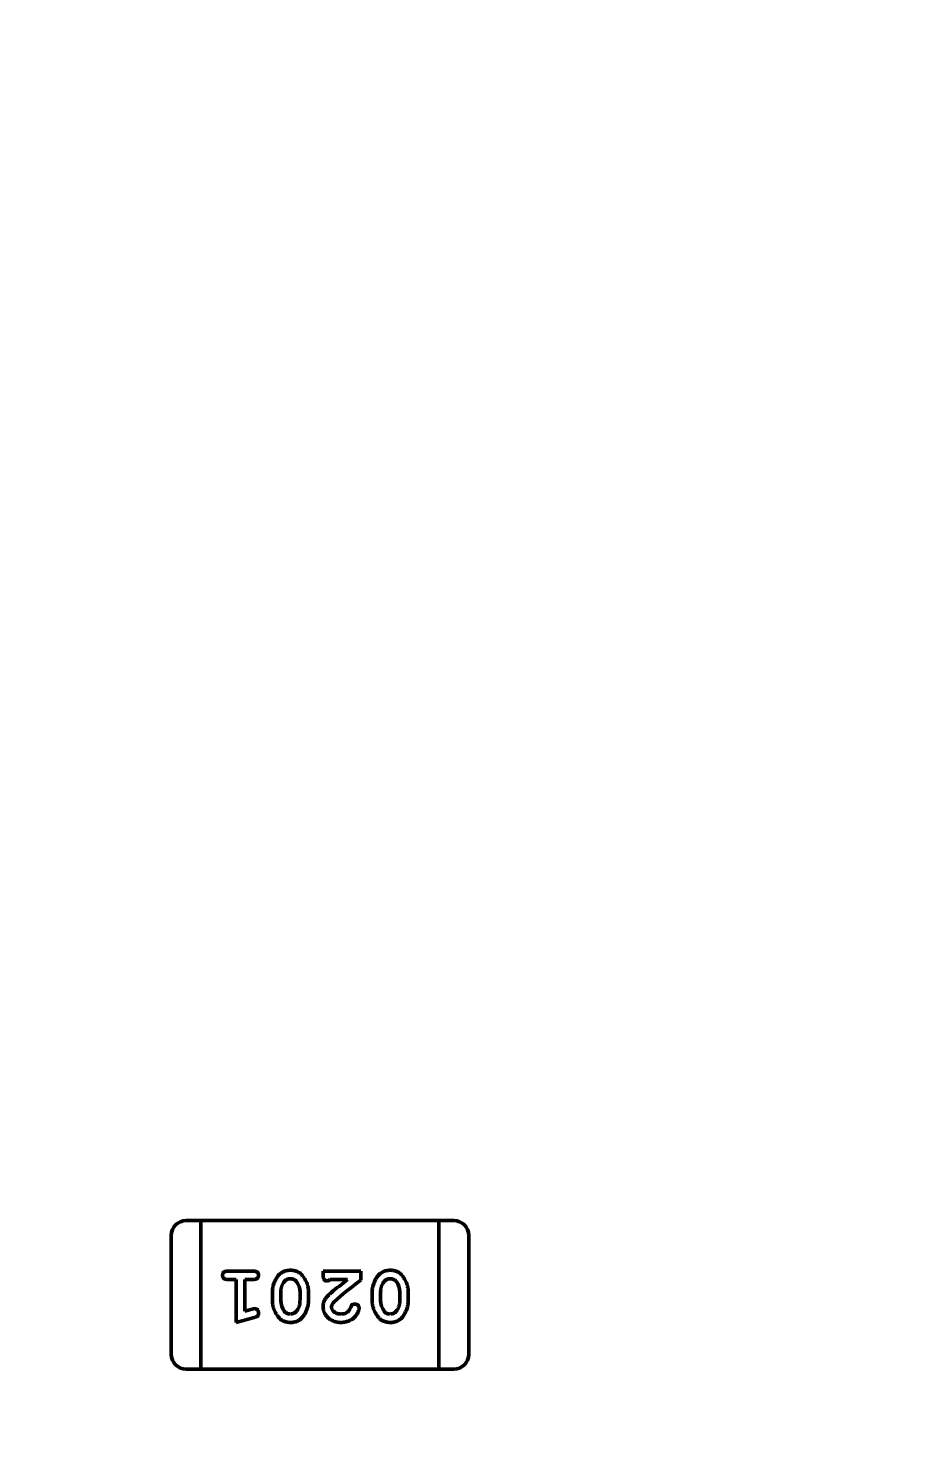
# Model space of a CAD drawing. Header units: millimetres. Extents: x 71 to 428, y 120 to 295.
# Drawn here: x 359.219 to 361.018, y 225.302 to 228.187 of the extents above; entities that cross this region are included whole.
import ezdxf

# ---------------------------------------------------------------- set-up
doc = ezdxf.new("R2010")
doc.units = ezdxf.units.MM
doc.header["$LTSCALE"] = 0.75
doc.layers.add('Visible', color=7, linetype='Continuous', lineweight=50)
doc.layers.add('尺寸标注', color=3, linetype='Continuous')
doc.styles.get("Standard").update_dxf_attribs({"font": 'arial.ttf'})
doc.dimstyles.new('Dim-ISO-25', dxfattribs={"dimtxt": 3.5, "dimasz": 3.5, "dimexe": 2.1, "dimexo": 2.1, "dimgap": 1.4, "dimtad": 1, "dimzin": 12, "dimdsep": 46, "dimtxsty": 'Standard', "dimcen": 0, "dimazin": 3, "dimtp": 0.1, "dimtm": 0.1, "dimtfac": 0.714286, "dimtmove": 0, "dimatfit": 3, "dimfxl": 1, "dimtzin": 12, "dimarcsym": 0})

# ---------------------------------------------------------------- blocks, each defined once
blk = doc.blocks.new('*D139')
at = {"color": 0, "linetype": 'ByBlock', "lineweight": -2}
for p, q in [((354.8964, 258.3129), (354.8964, 264.5936)), ((384.4004, 221.7318), (384.4004, 264.5936)), ((384.4004, 262.4936), (354.8964, 262.4936))]:
    blk.add_line(p, q, dxfattribs=at)
at = {"color": 0, "linetype": 'ByBlock'}
for points in [[(354.8964, 262.4936), (358.3964, 263.0769), (358.3964, 261.9102)], [(384.4004, 262.4936), (380.9004, 263.0769), (380.9004, 261.9102)]]:
    blk.add_solid(points, dxfattribs=at)
at = {"layer": 'Defpoints', "color": 0, "linetype": 'ByBlock'}
for p in [(354.8964, 256.2129), (384.4004, 219.6318)]:
    blk.add_point(p, dxfattribs=at)
at = {"color": 0, "linetype": 'ByBlock', "lineweight": -2, "insert": (369.6484, 265.6806), "char_height": 3.5, "attachment_point": 5}
blk.add_mtext('\\A0;29.5', dxfattribs=at)

msp = doc.modelspace()

# ---------------------------------------------------------------- linework, layer by layer
at = {"layer": 'Visible'}
for p, q in [((359.573, 225.7412), (359.5426, 225.7412)), ((359.573, 225.7107), (359.573, 225.7412)), ((360.0607, 225.7412), (359.573, 225.7412)), ((359.573, 225.7412), (359.573, 225.7107)), ((360.0607, 225.7412), (360.0607, 225.7107)), ((360.0607, 225.7412), (360.0607, 225.7107)), ((360.0912, 225.7412), (360.0607, 225.7412)), ((359.5121, 225.7107), (359.5121, 225.4668)), ((359.573, 225.7107), (359.573, 225.4668)), ((359.573, 225.4668), (359.573, 225.7107)), ((360.0607, 225.4668), (360.0607, 225.7107)), ((360.0607, 225.4668), (360.0607, 225.7107)), ((360.1217, 225.4668), (360.1217, 225.7107)), ((359.6281, 225.6375), (359.68, 225.6375)), ((359.8232, 225.6375), (359.9003, 225.6375)), ((359.8232, 225.6297), (359.8232, 225.6375)), ((359.9003, 225.6375), (359.9003, 225.6187)), ((359.6454, 225.6202), (359.6281, 225.6202)), ((359.6454, 225.5321), (359.6454, 225.6202)), ((359.6627, 225.6202), (359.6627, 225.5553)), ((359.68, 225.6202), (359.6627, 225.6202)), ((359.8735, 225.6202), (359.8373, 225.6202)), ((359.7193, 225.5767), (359.7193, 225.5945)), ((359.7366, 225.577), (359.7366, 225.5942)), ((359.776, 225.5942), (359.776, 225.577)), ((359.7933, 225.5945), (359.7933, 225.5767)), ((359.9239, 225.5767), (359.9239, 225.5945)), ((359.9412, 225.577), (359.9412, 225.5942)), ((359.9805, 225.5942), (359.9805, 225.577)), ((359.9978, 225.5945), (359.9978, 225.5767)), ((359.6627, 225.5553), (359.6777, 225.5594)), ((359.682, 225.542), (359.6454, 225.5321)), ((359.573, 225.4364), (359.573, 225.4668)), ((359.573, 225.4668), (359.573, 225.4364)), ((360.0607, 225.4668), (360.0607, 225.4364)), ((360.0607, 225.4668), (360.0607, 225.4364)), ((359.5426, 225.4364), (359.573, 225.4364)), ((359.573, 225.4364), (360.0607, 225.4364)), ((360.0607, 225.4364), (360.0912, 225.4364))]:
    msp.add_line(p, q, dxfattribs=at)
at = {"layer": 'Visible', "extrusion": (0, 0, -1)}
msp.add_circle((-354.8964, 204.496), 47.93, dxfattribs=at)
for centre, start, end in [((-359.5426, 225.7107), 360, 90), ((-360.0912, 225.7107), 90, 180)]:
    msp.add_arc(centre, 0.0305, start, end, dxfattribs=at)
at = {"layer": 'Visible'}
for centre, radius, start, end in [((359.7415, 225.5949), 0.0345, 358.9143, 38.8744), ((360.4346, 224.8883), 0.9222, 127.4735, 130.1522), ((360.2969, 225.0745), 0.6732, 126.0869, 132.1374), ((359.946, 225.5949), 0.0345, 358.9143, 38.8744), ((359.7715, 225.5764), 0.0348, 178.967, 218.4954), ((359.976, 225.5764), 0.0348, 178.967, 218.4954), ((359.6849, 225.5369), 0.0236, 94.1731, 107.5488), ((359.5426, 225.4668), 0.0305, 180, 270), ((360.0912, 225.4668), 0.0305, 270, 0)]:
    msp.add_arc(centre, radius, start, end, dxfattribs=at)
for points, knots in [([(359.6171, 225.6289), (359.6171, 225.6295), (359.6172, 225.6307), (359.6177, 225.6324), (359.6185, 225.6339), (359.6197, 225.6352), (359.6212, 225.6363), (359.6232, 225.637), (359.6255, 225.6375), (359.6272, 225.6375), (359.6281, 225.6375)], [0, 0, 0, 0, 0.00000180137, 0.00000349589, 0.00000515538, 0.00000687211, 0.0000086808, 0.0000106835, 0.00001300762, 0.0000156532, 0.0000156532, 0.0000156532, 0.0000156532]), ([(359.68, 225.6375), (359.6809, 225.6375), (359.6826, 225.6375), (359.6849, 225.637), (359.6869, 225.6363), (359.6884, 225.6352), (359.6896, 225.6339), (359.6904, 225.6324), (359.6909, 225.6307), (359.691, 225.6295), (359.691, 225.6289)], [0, 0, 0, 0, 0.00000267139, 0.0000050182, 0.00000704044, 0.00000888684, 0.00001060418, 0.00001227988, 0.00001399093, 0.00001580988, 0.00001580988, 0.00001580988, 0.00001580988]), ([(359.7193, 225.5945), (359.7194, 225.5958), (359.7194, 225.5984), (359.7199, 225.6023), (359.7207, 225.6061), (359.7217, 225.6099), (359.723, 225.6137), (359.7247, 225.6174), (359.7267, 225.6211), (359.7288, 225.6247), (359.7313, 225.6281), (359.7341, 225.631), (359.7371, 225.6335), (359.7405, 225.6356), (359.744, 225.6372), (359.7479, 225.6383), (359.752, 225.639), (359.7548, 225.6391), (359.7562, 225.6391)], [0, 0, 0, 0, 0.00000392684, 0.00000785143, 0.00001177672, 0.00001571618, 0.00001972871, 0.00002380569, 0.00002796783, 0.00003225561, 0.00003649073, 0.00004054073, 0.00004446857, 0.0000483457, 0.00005223474, 0.00005622497, 0.00006035531, 0.00006470459, 0.00006470459, 0.00006470459, 0.00006470459]), ([(359.7562, 225.6391), (359.7579, 225.6391), (359.7611, 225.639), (359.7656, 225.6381), (359.7698, 225.6368), (359.773, 225.6352), (359.7754, 225.6336), (359.7771, 225.6322), (359.7788, 225.6305), (359.7805, 225.6287), (359.7821, 225.6266), (359.7838, 225.6243), (359.7854, 225.6217), (359.787, 225.619), (359.7885, 225.6161), (359.7897, 225.6131), (359.7909, 225.6101), (359.7917, 225.6071), (359.7924, 225.604), (359.7929, 225.6009), (359.7932, 225.5977), (359.7933, 225.5956), (359.7933, 225.5945)], [0, 0, 0, 0, 0.00000497342, 0.0000096394, 0.00001402095, 0.00001825168, 0.00002037965, 0.00002265599, 0.00002504403, 0.00002759278, 0.00003028011, 0.00003314629, 0.00003618373, 0.00003942054, 0.00004270743, 0.0000459775, 0.00004918291, 0.00005238891, 0.00005556952, 0.00005878627, 0.00006197839, 0.00006523258, 0.00006523258, 0.00006523258, 0.00006523258]), ([(359.9239, 225.5945), (359.9239, 225.5958), (359.9239, 225.5984), (359.9244, 225.6023), (359.9252, 225.6061), (359.9262, 225.6099), (359.9276, 225.6137), (359.9292, 225.6174), (359.9312, 225.6211), (359.9334, 225.6247), (359.9358, 225.6281), (359.9386, 225.631), (359.9417, 225.6335), (359.945, 225.6356), (359.9486, 225.6372), (359.9524, 225.6383), (359.9565, 225.639), (359.9593, 225.6391), (359.9607, 225.6391)], [0, 0, 0, 0, 0.00000392684, 0.00000785143, 0.00001177672, 0.00001571618, 0.00001972871, 0.00002380569, 0.00002796783, 0.00003225561, 0.00003649073, 0.00004054073, 0.00004446857, 0.0000483457, 0.00005223474, 0.00005622497, 0.00006035531, 0.00006470459, 0.00006470459, 0.00006470459, 0.00006470459]), ([(359.9607, 225.6391), (359.9624, 225.6391), (359.9656, 225.639), (359.9701, 225.6381), (359.9743, 225.6368), (359.9775, 225.6352), (359.9799, 225.6336), (359.9816, 225.6322), (359.9833, 225.6305), (359.985, 225.6287), (359.9867, 225.6266), (359.9883, 225.6243), (359.9899, 225.6217), (359.9915, 225.619), (359.993, 225.6161), (359.9942, 225.6131), (359.9954, 225.6101), (359.9962, 225.6071), (359.9969, 225.604), (359.9974, 225.6009), (359.9977, 225.5977), (359.9978, 225.5956), (359.9978, 225.5945)], [0, 0, 0, 0, 0.00000497342, 0.0000096394, 0.00001402095, 0.00001825168, 0.00002037965, 0.00002265599, 0.00002504403, 0.00002759278, 0.00003028011, 0.00003314629, 0.00003618373, 0.00003942054, 0.00004270743, 0.0000459775, 0.00004918291, 0.00005238891, 0.00005556952, 0.00005878627, 0.00006197839, 0.00006523258, 0.00006523258, 0.00006523258, 0.00006523258]), ([(359.6281, 225.6202), (359.6272, 225.6203), (359.6255, 225.6203), (359.6232, 225.6208), (359.6212, 225.6215), (359.6197, 225.6226), (359.6185, 225.6239), (359.6177, 225.6254), (359.6172, 225.6271), (359.6171, 225.6283), (359.6171, 225.6289)], [0, 0, 0, 0, 0.00000266875, 0.00000501324, 0.00000704249, 0.00000886703, 0.0000105988, 0.00001225146, 0.00001396082, 0.00001577798, 0.00001577798, 0.00001577798, 0.00001577798]), ([(359.691, 225.6289), (359.691, 225.6283), (359.6909, 225.6271), (359.6904, 225.6254), (359.6896, 225.6239), (359.6884, 225.6226), (359.6869, 225.6215), (359.6849, 225.6208), (359.6826, 225.6203), (359.6809, 225.6203), (359.68, 225.6202)], [0, 0, 0, 0, 0.00000181765, 0.00000352748, 0.00000518059, 0.00000689671, 0.00000874178, 0.00001077158, 0.00001311671, 0.00001578619, 0.00001578619, 0.00001578619, 0.00001578619]), ([(359.7366, 225.5942), (359.7367, 225.5953), (359.7367, 225.5974), (359.737, 225.6004), (359.7376, 225.6034), (359.7384, 225.6061), (359.7394, 225.6088), (359.7407, 225.6114), (359.7422, 225.6138), (359.7433, 225.6153), (359.7439, 225.616)], [0, 0, 0, 0, 0.00000318535, 0.00000626171, 0.00000925226, 0.0000121569, 0.00001503035, 0.00001784417, 0.00002067944, 0.00002351696, 0.00002351696, 0.00002351696, 0.00002351696]), ([(359.7439, 225.616), (359.7443, 225.6165), (359.7451, 225.6174), (359.7464, 225.6186), (359.7478, 225.6196), (359.7494, 225.6204), (359.7509, 225.621), (359.7526, 225.6215), (359.7544, 225.6217), (359.7556, 225.6218), (359.7562, 225.6218)], [0, 0, 0, 0, 0.0000018202, 0.00000358945, 0.00000532878, 0.00000700563, 0.00000871996, 0.00001041883, 0.00001217822, 0.00001401743, 0.00001401743, 0.00001401743, 0.00001401743]), ([(359.7562, 225.6218), (359.7581, 225.6218), (359.7603, 225.6217), (359.7641, 225.6201), (359.7651, 225.6195), (359.767, 225.6181), (359.7677, 225.6173), (359.7683, 225.6165)], [-0.001302871, -0.001302871, -0.001302871, -0.001302871, -0.000568367, -0.000568367, -0.000303346, -0.000303346, 0, 0, 0, 0]), ([(359.8318, 225.6171), (359.8312, 225.6171), (359.83, 225.6172), (359.8282, 225.6177), (359.8267, 225.6186), (359.8254, 225.6199), (359.8243, 225.6217), (359.8237, 225.6239), (359.8232, 225.6266), (359.8232, 225.6286), (359.8232, 225.6297)], [0, 0, 0, 0, 0.00000187764, 0.00000361327, 0.00000531251, 0.0000070813, 0.00000902226, 0.00001129545, 0.00001397833, 0.00001713871, 0.00001713871, 0.00001713871, 0.00001713871]), ([(359.8373, 225.6202), (359.8369, 225.6198), (359.836, 225.6189), (359.8346, 225.6179), (359.8332, 225.6172), (359.8323, 225.6171), (359.8318, 225.6171)], [0, 0, 0, 0, 0.000001979447, 0.000003689122, 0.000005162448, 0.000006502727, 0.000006502727, 0.000006502727, 0.000006502727]), ([(359.9412, 225.5942), (359.9412, 225.5953), (359.9412, 225.5974), (359.9416, 225.6004), (359.9421, 225.6034), (359.9429, 225.6061), (359.9439, 225.6088), (359.9452, 225.6114), (359.9467, 225.6138), (359.9478, 225.6153), (359.9484, 225.616)], [0, 0, 0, 0, 0.00000318535, 0.00000626171, 0.00000925226, 0.0000121569, 0.00001503035, 0.00001784417, 0.00002067944, 0.00002351696, 0.00002351696, 0.00002351696, 0.00002351696]), ([(359.9484, 225.616), (359.9488, 225.6165), (359.9496, 225.6174), (359.9509, 225.6186), (359.9524, 225.6196), (359.9539, 225.6204), (359.9554, 225.621), (359.9571, 225.6215), (359.9589, 225.6217), (359.9601, 225.6218), (359.9607, 225.6218)], [0, 0, 0, 0, 0.0000018202, 0.00000358945, 0.00000532878, 0.00000700563, 0.00000871996, 0.00001041883, 0.00001217822, 0.00001401743, 0.00001401743, 0.00001401743, 0.00001401743]), ([(359.9607, 225.6218), (359.9624, 225.6218), (359.9648, 225.6217), (359.9687, 225.6201), (359.9696, 225.6195), (359.9715, 225.6181), (359.9722, 225.6173), (359.9728, 225.6165)], [-0.00130772, -0.00130772, -0.00130772, -0.00130772, -0.000568367, -0.000568367, -0.000303346, -0.000303346, 0, 0, 0, 0]), ([(359.7565, 225.5321), (359.7548, 225.5322), (359.7517, 225.5323), (359.7471, 225.5331), (359.743, 225.5344), (359.7398, 225.536), (359.7374, 225.5376), (359.7357, 225.539), (359.734, 225.5406), (359.7323, 225.5425), (359.7306, 225.5446), (359.729, 225.5469), (359.7273, 225.5495), (359.7257, 225.5522), (359.7242, 225.5551), (359.7229, 225.558), (359.7218, 225.561), (359.7209, 225.5641), (359.7202, 225.5672), (359.7197, 225.5703), (359.7194, 225.5735), (359.7194, 225.5757), (359.7193, 225.5767)], [0, 0, 0, 0, 0.0000049509, 0.00000956577, 0.00001394934, 0.00001814864, 0.00002029821, 0.00002254065, 0.00002494766, 0.00002747925, 0.00003018326, 0.00003308541, 0.00003612424, 0.00003937499, 0.00004267473, 0.00004595618, 0.00004918637, 0.00005240085, 0.00005560716, 0.00005880481, 0.00006204786, 0.00006530354, 0.00006530354, 0.00006530354, 0.00006530354]), ([(359.7933, 225.5767), (359.7933, 225.5754), (359.7932, 225.5728), (359.7927, 225.569), (359.792, 225.5651), (359.7909, 225.5613), (359.7896, 225.5576), (359.7879, 225.5539), (359.786, 225.5502), (359.7838, 225.5466), (359.7814, 225.5432), (359.7786, 225.5402), (359.7755, 225.5377), (359.7722, 225.5357), (359.7686, 225.5341), (359.7648, 225.533), (359.7607, 225.5322), (359.7579, 225.5322), (359.7565, 225.5321)], [0, 0, 0, 0, 0.00000392332, 0.00000781989, 0.00001171272, 0.00001567896, 0.00001965637, 0.0000237297, 0.00002787662, 0.00003216055, 0.00003639187, 0.00004045616, 0.00004438048, 0.00004824611, 0.00005213167, 0.00005611832, 0.00006024496, 0.00006456571, 0.00006456571, 0.00006456571, 0.00006456571]), ([(359.776, 225.577), (359.7759, 225.576), (359.7759, 225.5739), (359.7756, 225.5708), (359.775, 225.5679), (359.7742, 225.5651), (359.7732, 225.5624), (359.7719, 225.5599), (359.7705, 225.5575), (359.7693, 225.556), (359.7687, 225.5552)], [0, 0, 0, 0, 0.00000318492, 0.00000626087, 0.00000925103, 0.00001217896, 0.00001502895, 0.00001784239, 0.00002067728, 0.00002351442, 0.00002351442, 0.00002351442, 0.00002351442]), ([(359.8232, 225.5649), (359.8232, 225.566), (359.8233, 225.5683), (359.8238, 225.5716), (359.8247, 225.5747), (359.8258, 225.5773), (359.8269, 225.5793), (359.828, 225.581), (359.8294, 225.5827), (359.831, 225.5846), (359.8329, 225.5866), (359.835, 225.5887), (359.8374, 225.5909), (359.8391, 225.5924), (359.8399, 225.5932)], [0, 0, 0, 0, 0.00000342014, 0.00000675686, 0.0000100548, 0.00001336016, 0.00001511038, 0.00001710808, 0.00001935068, 0.00002182599, 0.00002457522, 0.00002758559, 0.00003084269, 0.00003438436, 0.00003438436, 0.00003438436, 0.00003438436]), ([(359.8452, 225.5737), (359.8445, 225.5729), (359.8432, 225.5713), (359.8416, 225.5688), (359.8407, 225.5664), (359.8405, 225.5648), (359.8405, 225.564)], [0, 0, 0, 0, 0.00000327363, 0.00000614506, 0.00000868134, 0.00001102863, 0.00001102863, 0.00001102863, 0.00001102863]), ([(359.961, 225.5321), (359.9594, 225.5322), (359.9562, 225.5323), (359.9517, 225.5331), (359.9475, 225.5344), (359.9443, 225.536), (359.9419, 225.5376), (359.9402, 225.539), (359.9385, 225.5406), (359.9368, 225.5425), (359.9351, 225.5446), (359.9335, 225.5469), (359.9318, 225.5495), (359.9302, 225.5522), (359.9287, 225.5551), (359.9274, 225.558), (359.9263, 225.561), (359.9254, 225.5641), (359.9247, 225.5672), (359.9242, 225.5703), (359.9239, 225.5735), (359.9239, 225.5757), (359.9239, 225.5767)], [0, 0, 0, 0, 0.0000049509, 0.00000956577, 0.00001394934, 0.00001814864, 0.00002029821, 0.00002254065, 0.00002494766, 0.00002747925, 0.00003018326, 0.00003308541, 0.00003612424, 0.00003937499, 0.00004267473, 0.00004595618, 0.00004918637, 0.00005240085, 0.00005560716, 0.00005880481, 0.00006204786, 0.00006530354, 0.00006530354, 0.00006530354, 0.00006530354]), ([(359.9978, 225.5767), (359.9978, 225.5754), (359.9977, 225.5728), (359.9972, 225.569), (359.9965, 225.5651), (359.9954, 225.5613), (359.9941, 225.5576), (359.9925, 225.5539), (359.9905, 225.5502), (359.9883, 225.5466), (359.9859, 225.5432), (359.9831, 225.5402), (359.98, 225.5377), (359.9767, 225.5357), (359.9732, 225.5341), (359.9693, 225.533), (359.9652, 225.5322), (359.9624, 225.5322), (359.961, 225.5321)], [0, 0, 0, 0, 0.00000392332, 0.00000781989, 0.00001171272, 0.00001567896, 0.00001965637, 0.0000237297, 0.00002787662, 0.00003216055, 0.00003639187, 0.00004045616, 0.00004438048, 0.00004824611, 0.00005213167, 0.00005611832, 0.00006024496, 0.00006456571, 0.00006456571, 0.00006456571, 0.00006456571]), ([(359.9805, 225.577), (359.9805, 225.576), (359.9804, 225.5739), (359.9801, 225.5708), (359.9795, 225.5679), (359.9787, 225.5651), (359.9777, 225.5624), (359.9764, 225.5599), (359.975, 225.5575), (359.9738, 225.556), (359.9732, 225.5552)], [0, 0, 0, 0, 0.00000318492, 0.00000626087, 0.00000925103, 0.00001217896, 0.00001502895, 0.00001784239, 0.00002067728, 0.00002351442, 0.00002351442, 0.00002351442, 0.00002351442]), ([(359.691, 225.5512), (359.691, 225.5506), (359.691, 225.5496), (359.6906, 225.548), (359.6901, 225.5467), (359.6893, 225.5455), (359.6881, 225.5445), (359.6865, 225.5436), (359.6844, 225.5427), (359.6828, 225.5423), (359.682, 225.542)], [0, 0, 0, 0, 0.0000016554, 0.00000317637, 0.00000457095, 0.00000589892, 0.0000073621, 0.00000919188, 0.00001140337, 0.00001403183, 0.00001403183, 0.00001403183, 0.00001403183]), ([(359.6831, 225.5605), (359.6837, 225.5604), (359.6847, 225.5603), (359.6862, 225.5598), (359.6875, 225.559), (359.6887, 225.5578), (359.6898, 225.5564), (359.6905, 225.5548), (359.6909, 225.553), (359.691, 225.5518), (359.691, 225.5512)], [0, 0, 0, 0, 0.00000155142, 0.00000307615, 0.00000463796, 0.00000633435, 0.00000808701, 0.00000980672, 0.0000115757, 0.0000134416, 0.0000134416, 0.0000134416, 0.0000134416]), ([(359.7564, 225.5494), (359.7546, 225.5495), (359.7523, 225.5495), (359.7484, 225.5512), (359.7475, 225.5517), (359.7455, 225.5532), (359.7449, 225.5539), (359.7442, 225.5547)], [-0.001290056, -0.001290056, -0.001290056, -0.001290056, -0.000574455, -0.000574455, -0.000312129, -0.000312129, 0, 0, 0, 0]), ([(359.7687, 225.5552), (359.7683, 225.5548), (359.7675, 225.5539), (359.7662, 225.5527), (359.7648, 225.5517), (359.7633, 225.5509), (359.7617, 225.5502), (359.76, 225.5498), (359.7582, 225.5495), (359.757, 225.5495), (359.7564, 225.5494)], [0, 0, 0, 0, 0.00000183944, 0.00000361127, 0.00000533318, 0.000007034, 0.00000875084, 0.00001047589, 0.00001226209, 0.00001410398, 0.00001410398, 0.00001410398, 0.00001410398]), ([(359.8598, 225.5321), (359.8585, 225.5322), (359.856, 225.5322), (359.8522, 225.5327), (359.8486, 225.5334), (359.8452, 225.5344), (359.842, 225.5358), (359.8389, 225.5375), (359.8361, 225.5394), (359.8334, 225.5417), (359.831, 225.5441), (359.8289, 225.5467), (359.8272, 225.5494), (359.8257, 225.5523), (359.8246, 225.5552), (359.8237, 225.5583), (359.8233, 225.5616), (359.8232, 225.5638), (359.8232, 225.5649)], [0, 0, 0, 0, 0.00000396152, 0.00000777318, 0.00001144186, 0.00001501091, 0.00001850341, 0.0000219689, 0.00002545535, 0.0000289496, 0.00003241385, 0.00003575633, 0.00003900914, 0.00004220711, 0.00004540995, 0.00004860867, 0.00005188381, 0.00005525319, 0.00005525319, 0.00005525319, 0.00005525319]), ([(359.8405, 225.564), (359.8405, 225.563), (359.8407, 225.5612), (359.8417, 225.5585), (359.8435, 225.556), (359.8458, 225.5537), (359.8487, 225.5518), (359.8521, 225.5504), (359.8559, 225.5496), (359.8586, 225.5495), (359.86, 225.5494)], [0, 0, 0, 0, 0.00000276995, 0.00000554886, 0.00000847062, 0.00001170472, 0.00001512547, 0.00001868094, 0.00002249375, 0.00002666224, 0.00002666224, 0.00002666224, 0.00002666224]), ([(359.8971, 225.5615), (359.897, 225.5606), (359.8969, 225.5586), (359.896, 225.5556), (359.8945, 225.5523), (359.8925, 225.5487), (359.89, 225.5451), (359.8869, 225.5419), (359.8832, 225.539), (359.8791, 225.5366), (359.8746, 225.5346), (359.8698, 225.5332), (359.8649, 225.5323), (359.8615, 225.5322), (359.8598, 225.5321)], [0, 0, 0, 0, 0.00000270097, 0.00000585083, 0.00000944726, 0.00001361474, 0.00001806426, 0.00002254117, 0.00002715344, 0.00003199017, 0.00003694194, 0.00004188211, 0.00004685466, 0.00005196179, 0.00005196179, 0.00005196179, 0.00005196179]), ([(359.86, 225.5494), (359.8622, 225.5495), (359.8647, 225.5495), (359.8716, 225.5521), (359.8737, 225.5538), (359.8748, 225.5548)], [0, 0, 0, 0, 0.000683895, 0.000683895, 0.001354625, 0.001354625, 0.001354625, 0.001354625]), ([(359.8748, 225.5548), (359.8754, 225.5553), (359.8764, 225.5564), (359.8777, 225.5584), (359.8789, 225.5607), (359.8795, 225.5624), (359.8798, 225.5633)], [0, 0, 0, 0, 0.000002175077, 0.000004534679, 0.00000710803, 0.00000994851, 0.00000994851, 0.00000994851, 0.00000994851]), ([(359.8798, 225.5633), (359.88, 225.5639), (359.8804, 225.5649), (359.8812, 225.5663), (359.8821, 225.5675), (359.8831, 225.5684), (359.8842, 225.5691), (359.8855, 225.5696), (359.8868, 225.5698), (359.8878, 225.5699), (359.8883, 225.5699)], [0, 0, 0, 0, 0.00000176971, 0.00000333785, 0.00000478827, 0.00000612499, 0.00000741067, 0.00000872109, 0.00001009523, 0.00001156844, 0.00001156844, 0.00001156844, 0.00001156844]), ([(359.8883, 225.5699), (359.8889, 225.5699), (359.89, 225.5698), (359.8917, 225.5693), (359.8932, 225.5685), (359.8945, 225.5674), (359.8957, 225.5661), (359.8965, 225.5646), (359.897, 225.5631), (359.8971, 225.562), (359.8971, 225.5615)], [0, 0, 0, 0, 0.00000173224, 0.00000338557, 0.00000506021, 0.00000680672, 0.00000853127, 0.00001015356, 0.00001173733, 0.00001335086, 0.00001335086, 0.00001335086, 0.00001335086]), ([(359.9609, 225.5494), (359.9591, 225.5495), (359.9568, 225.5495), (359.9529, 225.5512), (359.952, 225.5517), (359.95, 225.5532), (359.9494, 225.5539), (359.9487, 225.5547)], [-0.001290056, -0.001290056, -0.001290056, -0.001290056, -0.000574455, -0.000574455, -0.000312129, -0.000312129, 0, 0, 0, 0]), ([(359.9732, 225.5552), (359.9728, 225.5548), (359.972, 225.5539), (359.9707, 225.5527), (359.9693, 225.5517), (359.9678, 225.5509), (359.9662, 225.5502), (359.9645, 225.5498), (359.9627, 225.5495), (359.9615, 225.5495), (359.9609, 225.5494)], [0, 0, 0, 0, 0.00000183944, 0.00000361127, 0.00000533318, 0.000007034, 0.00000875084, 0.00001047589, 0.00001226209, 0.00001410398, 0.00001410398, 0.00001410398, 0.00001410398])]:
    msp.add_open_spline(points, degree=3, knots=knots, dxfattribs=at)

# ---------------------------------------------------------------- dimensions: what is measured, and where the dimension line sits
at = {"layer": '尺寸标注'}
dim = msp.add_linear_dim(base=(354.8964, 262.4936), p1=(384.4004, 219.6318), p2=(354.8964, 256.2129), dimstyle='Dim-ISO-25', dxfattribs=at)
dim.commit()
dim.dimension.update_dxf_attribs({"geometry": '*D139', "text_midpoint": (369.6484, 265.6806)})

doc.saveas('drawing.dxf')
